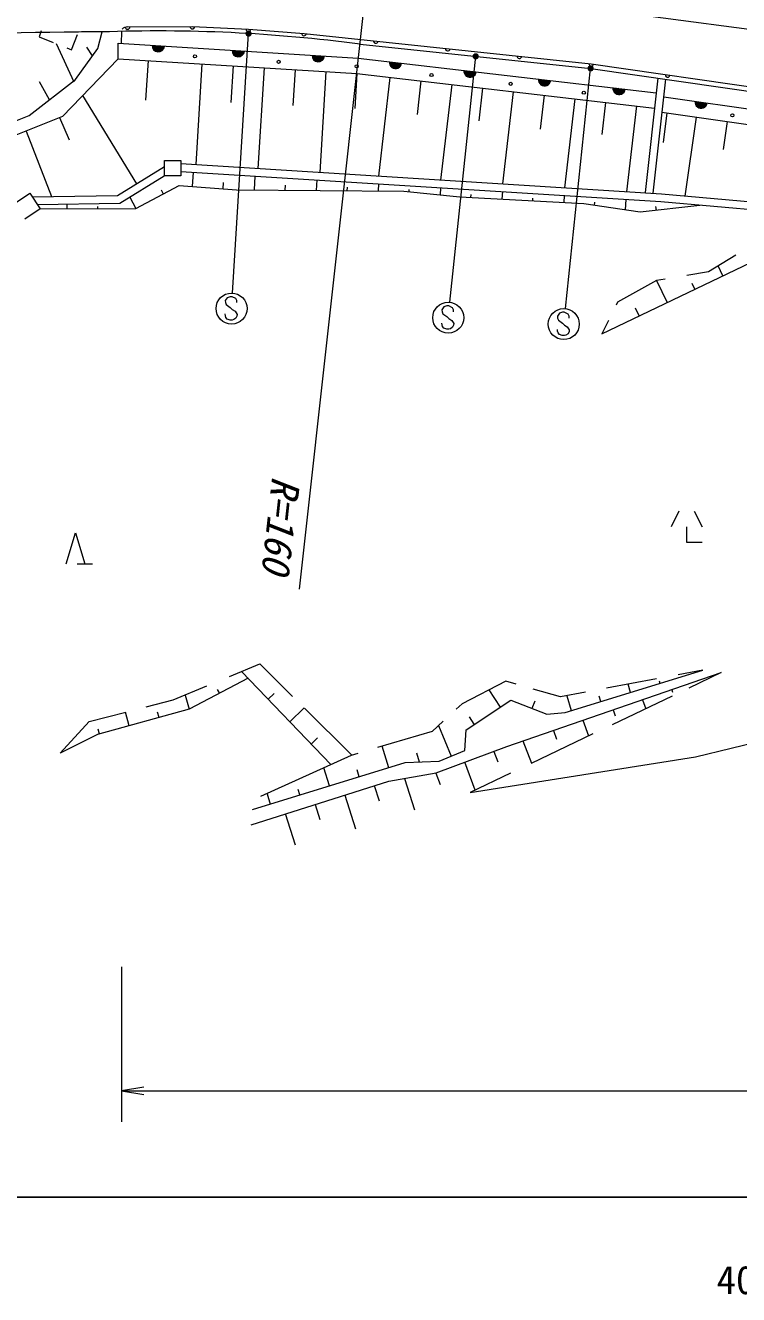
# Model space of a CAD drawing. Units: millimetres, scale not verified. Extents: x 40000 to 680000, y 20000 to 380000.
# Drawn here: x 420112 to 466147, y 198715 to 280587 of the extents above; entities that cross this region are included whole.
import ezdxf
from ezdxf.enums import TextEntityAlignment as Align

# ---------------------------------------------------------------- set-up
doc = ezdxf.new("R2010")
doc.units = ezdxf.units.MM
doc.header["$LTSCALE"] = 1000
doc.linetypes.add('CHAIN', pattern=[18.5, 12, -1.5, 3.5, -1.5])
for name, color, linetype, lineweight in [('M-BGD', 7, 'Continuous', 13), ('M-BMK', 2, 'CHAIN', 13), ('M-STR-STR1', 1, 'Continuous', 13), ('M-STR-STR3', 7, 'Continuous', 13), ('M-STR-STRC', 7, 'Continuous', 13), ('M-TTL-BAND', 7, 'Continuous', 25), ('M-TTL-FRAM', 7, 'Continuous', 13)]:
    doc.layers.add(name, color=color, linetype=linetype, lineweight=lineweight)
doc.styles.add('ＭＳ ゴシック', font='')
doc.styles.get('ＭＳ ゴシック').set_extended_font_data('MS Gothic')

# ---------------------------------------------------------------- blocks, each defined once
blk = doc.blocks.new('filled_dot')
at = {"color": 0, "linetype": 'Continuous', "lineweight": -2, "const_width": 1.25}
blk.add_lwpolyline([(-0.625, 0, 1), (0.625, 0, 1)], format="xyb", close=True, dxfattribs=at)
blk = doc.blocks.new('open_arrow')
at = {"color": 0, "linetype": 'Continuous', "lineweight": -2}
blk.add_lwpolyline([(7.5, 1.25), (0, 0), (7.5, -1.25)], dxfattribs=at)

msp = doc.modelspace()

# ---------------------------------------------------------------- linework, layer by layer
at = {"layer": 'M-BGD'}
for p, q in [((421141, 280237), (421000, 279854)), ((423091, 279018), (423479, 280008)), ((424784, 279098), (425069, 280164)), ((426306, 280201), (426302, 279423)), ((426710, 280486), (430889, 280505)), ((430889, 280505), (434510, 280338)), ((434510, 280338), (438097, 280071)), ((438097, 280071), (456636, 278110)), ((421000, 279854), (421915, 279488)), ((422107, 279411), (423247, 276946)), ((426104, 279435), (441596, 278479)), ((426104, 278433), (426104, 279435)), ((441717, 279374), (456599, 277812)), ((426104, 278433), (422498, 274716)), ((422785, 279140), (423091, 279018)), ((423355, 277098), (424784, 279098)), ((424447, 278626), (424070, 279172)), ((426104, 278433), (441508, 277482)), ((441596, 278479), (460835, 276246)), ((427897, 275763), (428054, 278313)), ((431126, 271606), (431527, 278098)), ((433523, 277975), (433377, 275603)), ((435519, 277852), (435118, 271355)), ((437515, 277729), (437373, 275420)), ((439512, 277606), (439110, 271104)), ((456599, 277812), (486128, 273526)), ((456636, 278110), (486166, 273823)), ((420355, 274764), (423355, 277098)), ((421679, 275794), (421033, 276949)), ((441508, 277482), (441369, 275228)), ((441508, 277482), (460725, 275252)), ((442915, 270864), (443654, 277233)), ((445641, 277003), (445390, 274839)), ((447628, 276772), (446913, 270613)), ((460938, 277182), (460123, 269811)), ((461433, 277110), (460620, 269756)), ((423802, 276061), (427293, 270375)), ((449614, 276542), (449369, 274429)), ((451601, 276311), (450911, 270361)), ((453588, 276080), (453335, 273900)), ((461309, 275984), (485513, 272542)), ((455574, 275850), (454908, 270109)), ((457561, 275619), (457322, 273559)), ((459548, 275389), (458906, 269858)), ((401016, 267194), (420355, 274764)), ((422498, 274716), (402780, 266762)), ((422324, 274646), (422939, 273203)), ((461199, 274989), (485424, 271545)), ((461510, 274945), (461287, 273025)), ((462698, 269581), (463422, 274673)), ((465402, 274392), (465145, 272583)), ((420153, 273770), (421805, 269550)), ((429096, 271873), (430144, 271873)), ((429096, 270873), (429096, 271873)), ((430144, 271873), (430144, 270873)), ((426056, 269615), (429096, 271482)), ((430144, 271668), (461171, 269715)), ((430144, 271167), (461134, 269217)), ((430936, 271117), (430878, 270198)), ((426200, 269117), (429060, 270873)), ((427242, 268775), (430030, 270262)), ((430144, 270873), (429096, 270873)), ((430030, 270262), (433749, 269983)), ((432873, 270049), (432898, 270447)), ((434928, 270866), (434872, 269973)), ((436875, 269956), (436895, 270275)), ((438920, 270615), (438878, 269939)), ((442913, 270363), (442884, 269904)), ((419404, 269097), (420402, 269763)), ((420402, 269763), (421069, 268763)), ((420557, 269531), (426056, 269615)), ((426847, 269514), (427241, 268774)), ((428877, 269972), (429012, 269719)), ((433749, 269983), (444532, 269890)), ((440881, 269922), (440895, 270150)), ((444532, 269890), (448158, 269518)), ((444884, 269854), (444893, 269997)), ((446905, 270112), (446876, 269650)), ((448158, 269518), (456153, 269100)), ((448869, 269481), (448881, 269674)), ((450897, 269861), (450866, 269377)), ((452864, 269272), (452875, 269449)), ((454889, 269610), (454861, 269168)), ((461171, 269715), (487176, 267429)), ((421069, 268763), (420071, 268097)), ((420887, 269036), (426200, 269117)), ((421069, 268763), (427242, 268775)), ((422794, 269065), (422795, 268766)), ((424795, 268770), (424794, 268900)), ((456153, 269100), (459790, 268554)), ((456854, 268995), (456865, 269174)), ((458839, 268697), (458881, 269358)), ((459790, 268554), (463635, 268997)), ((460842, 268675), (460809, 268901)), ((461134, 269217), (487137, 266931)), ((457315, 260687), (472925, 268180)), ((465965, 265767), (464194, 264684)), ((464194, 264684), (462805, 264453)), ((465134, 264440), (464830, 265073)), ((460847, 264127), (458337, 262732)), ((461411, 264220), (460847, 264127)), ((460847, 264127), (461528, 262709)), ((463331, 263575), (463154, 263942)), ((458337, 262732), (458238, 262533)), ((459725, 261844), (459485, 262344)), ((457749, 261556), (457315, 260687)), ((462285, 249244), (461785, 248244)), ((463285, 249244), (463785, 248244)), ((462785, 248244), (462785, 247244)), ((422748, 245849), (423348, 247849)), ((423348, 247849), (423948, 245849)), ((462785, 247244), (463785, 247244)), ((423448, 245849), (424448, 245849)), ((433285, 238586), (435236, 239399)), ((435236, 239399), (437355, 237297)), ((434493, 238469), (430681, 236470)), ((439828, 232901), (434084, 238895)), ((451119, 238278), (448293, 236828)), ((451790, 238088), (451119, 238278)), ((451193, 234077), (465026, 238836)), ((454949, 236270), (463836, 238985)), ((460855, 238430), (457612, 237826)), ((461086, 238145), (461046, 238275)), ((463836, 238985), (462254, 238690)), ((465026, 238836), (462940, 237841)), ((463353, 233407), (485812, 238836)), ((429659, 237075), (431827, 237978)), ((432498, 237754), (432634, 237495)), ((435789, 237117), (436180, 237492)), ((450028, 237719), (450761, 236598)), ((454651, 237274), (452884, 237777)), ((456265, 237575), (454651, 237274)), ((459173, 237561), (459012, 238087)), ((461828, 237736), (461887, 237578)), ((427900, 236624), (429659, 237075)), ((430420, 237392), (430675, 236469)), ((448293, 236828), (447920, 236484)), ((448553, 235155), (451454, 237051)), ((451454, 237051), (453759, 236159)), ((452988, 236988), (452809, 236526)), ((455055, 237350), (455347, 236392)), ((457260, 236976), (457154, 237323)), ((461861, 237326), (457987, 235478)), ((459936, 237085), (460151, 236510)), ((424220, 235680), (426588, 236287)), ((430681, 236470), (424778, 234843)), ((426818, 235406), (426576, 236284)), ((428747, 235937), (428650, 236288)), ((438098, 236560), (437172, 235673)), ((438117, 236541), (441174, 233508)), ((449087, 235504), (448771, 235988)), ((453759, 236159), (454949, 236270)), ((458044, 236434), (458185, 236057)), ((422361, 233635), (424220, 235680)), ((424890, 234874), (424806, 235179)), ((446359, 235043), (442837, 234000)), ((447068, 235698), (446359, 235043)), ((446776, 235428), (447599, 233452)), ((448483, 233821), (448553, 235155)), ((454193, 235109), (454400, 234555)), ((456084, 235760), (456462, 234751)), ((424778, 234843), (422361, 233635)), ((438556, 234229), (438973, 234629)), ((452229, 234433), (452769, 232989)), ((456735, 234881), (452757, 232983)), ((441136, 233497), (435288, 230836)), ((441576, 233627), (441136, 233497)), ((443563, 232705), (443139, 234090)), ((445543, 233070), (445367, 233645)), ((446619, 232366), (451193, 234077)), ((446810, 233124), (448483, 233821)), ((448813, 231102), (463353, 233407)), ((450345, 233759), (450598, 233083)), ((434771, 230009), (444625, 233031)), ((439739, 231533), (439382, 232698)), ((441651, 232119), (441516, 232560)), ((444625, 233031), (446810, 233124)), ((449145, 231260), (448472, 233059)), ((434683, 229019), (443570, 231845)), ((443570, 231845), (446619, 232366)), ((444575, 232017), (445221, 229986)), ((446599, 232358), (446873, 231624)), ((451428, 232349), (448813, 231102)), ((435710, 231028), (435915, 230360)), ((437827, 230946), (437722, 231287)), ((440720, 230939), (441411, 228768)), ((442626, 231545), (442939, 230560)), ((438814, 230333), (439123, 229363)), ((437553, 227700), (436908, 229727))]:
    msp.add_line(p, q, dxfattribs=at)
for centre in [(431059, 278589), (436455, 278234), (441496, 277950), (446324, 277382), (451436, 276814), (456158, 276246), (465743, 274791)]:
    msp.add_circle(centre, 100, dxfattribs=at)
for centre, radius, start, end in [((424141, 127902), 160000, 83.46535, 109.61894), ((424480, 120163), 160000, 89.80563, 90.33686), ((428669, 180229), 100000, 82.50259, 92.09139), ((426712, 279986), 500, 90.2516, 135.2516), ((426710, 280486), 150, 180.2516, 0.2516), ((430889, 280505), 150, 180.2516, 357.36151), ((434510, 280338), 150, 177.36151, 355.74397), ((438097, 280071), 150, 175.74397, 353.9615), ((428686, 279276), 400, 176.46771, 356.46771), ((428686, 279276), 400, 176.46771, 356.46771), ((428686, 279276), 350, 176.46771, 356.46771), ((428686, 279276), 300, 176.46771, 356.46771), ((428686, 279276), 250, 176.46771, 356.46771), ((428686, 279276), 200, 176.46771, 356.46771), ((428686, 279276), 150, 176.46771, 356.46771), ((428686, 279276), 100, 176.46771, 356.46771), ((428686, 279276), 50, 176.46771, 356.46771), ((442732, 279581), 150, 173.9615, 353.9615), ((433850, 278957), 400, 176.46771, 356.46771), ((433850, 278957), 400, 176.46771, 356.46771), ((433850, 278957), 350, 176.46771, 356.46771), ((433850, 278957), 300, 176.46771, 356.46771), ((433850, 278957), 250, 176.46771, 356.46771), ((433850, 278957), 200, 176.46771, 356.46771), ((433850, 278957), 150, 176.46771, 356.46771), ((433850, 278957), 100, 176.46771, 356.46771), ((433850, 278957), 50, 176.46771, 356.46771), ((439014, 278638), 400, 176.46771, 356.46771), ((439014, 278638), 400, 176.46771, 356.46771), ((439014, 278638), 350, 176.46771, 356.46771), ((439014, 278638), 300, 176.46771, 356.46771), ((439014, 278638), 250, 176.46771, 356.46771), ((439014, 278638), 200, 176.46771, 356.46771), ((439014, 278638), 150, 176.46771, 356.46771), ((439014, 278638), 100, 176.46771, 356.46771), ((439014, 278638), 50, 176.46771, 356.46771), ((447366, 279090), 150, 173.9615, 353.9615), ((452001, 278600), 150, 173.9615, 353.9615), ((444001, 278200), 400, 173.38047, 353.38047), ((444001, 278200), 400, 173.38047, 353.38047), ((444001, 278200), 350, 173.38047, 353.38047), ((444001, 278200), 300, 173.38047, 353.38047), ((444001, 278200), 250, 173.38047, 353.38047), ((444001, 278200), 200, 173.38047, 353.38047), ((444001, 278200), 150, 173.38047, 353.38047), ((444001, 278200), 100, 173.38047, 353.38047), ((444001, 278200), 50, 173.38047, 353.38047), ((448811, 277642), 400, 173.38047, 353.38047), ((448811, 277642), 400, 173.38047, 353.38047), ((448811, 277642), 350, 173.38047, 353.38047), ((448811, 277642), 300, 173.38047, 353.38047), ((448811, 277642), 250, 173.38047, 353.38047), ((448811, 277642), 200, 173.38047, 353.38047), ((448811, 277642), 150, 173.38047, 353.38047), ((448811, 277642), 100, 173.38047, 353.38047), ((448811, 277642), 50, 173.38047, 353.38047), ((456636, 278110), 150, 173.9615, 351.74056), ((453620, 277083), 400, 173.38047, 353.38047), ((453620, 277083), 400, 173.38047, 353.38047), ((453620, 277083), 350, 173.38047, 353.38047), ((453620, 277083), 300, 173.38047, 353.38047), ((453620, 277083), 250, 173.38047, 353.38047), ((453620, 277083), 200, 173.38047, 353.38047), ((453620, 277083), 150, 173.38047, 353.38047), ((453620, 277083), 100, 173.38047, 353.38047), ((453620, 277083), 50, 173.38047, 353.38047), ((461558, 277395), 150, 171.74056, 351.74056), ((458430, 276525), 400, 173.38047, 353.38047), ((458430, 276525), 400, 173.38047, 353.38047), ((458430, 276525), 350, 173.38047, 353.38047), ((458430, 276525), 300, 173.38047, 353.38047), ((458430, 276525), 250, 173.38047, 353.38047), ((458430, 276525), 200, 173.38047, 353.38047), ((458430, 276525), 150, 173.38047, 353.38047), ((458430, 276525), 100, 173.38047, 353.38047), ((458430, 276525), 50, 173.38047, 353.38047), ((463729, 275639), 400, 171.9081, 351.9081), ((463729, 275639), 400, 171.9081, 351.9081), ((463729, 275639), 350, 171.9081, 351.9081), ((463729, 275639), 300, 171.9081, 351.9081), ((463729, 275639), 250, 171.9081, 351.9081), ((463729, 275639), 200, 171.9081, 351.9081), ((463729, 275639), 150, 171.9081, 351.9081), ((463729, 275639), 100, 171.9081, 351.9081), ((463729, 275639), 50, 171.9081, 351.9081)]:
    msp.add_arc(centre, radius, start, end, dxfattribs=at)
at = {"layer": 'M-BMK'}
msp.add_line((442129, 283624), (469201, 280024), dxfattribs=at)
msp.add_arc((424508, 124597), 160000, 83.67722, 108.99534, dxfattribs=at)
at = {"layer": 'M-STR-STR1'}
msp.add_arc((424480, 120163), 160000, 90.33686, 100.92539, dxfattribs=at)
at = {"layer": 'M-STR-STR3'}
for p, q in [((426306, 219856), (426306, 209856)), ((426306, 211856), (563012, 211856))]:
    msp.add_line(p, q, dxfattribs=at)
at = {"layer": 'M-STR-STRC'}
for p, q in [((433484, 263320), (434518, 280058)), ((447512, 262726), (449177, 278591)), ((454966, 262314), (456593, 277813)), ((433139, 263019), (433016, 262834)), ((433016, 262834), (433018, 262703)), ((433332, 263084), (433139, 263019)), ((433453, 263082), (433332, 263084)), ((433703, 262963), (433453, 263082)), ((433766, 262832), (433703, 262963)), ((433766, 262703), (433766, 262832)), ((433018, 262703), (433081, 262573)), ((433081, 262573), (433337, 262392)), ((433337, 262392), (433466, 262260)), ((433466, 262260), (433645, 262144)), ((433645, 262144), (433771, 261944)), ((447124, 262429), (447000, 262244)), ((447000, 262244), (447003, 262113)), ((447003, 262113), (447066, 261984)), ((447316, 262494), (447124, 262429)), ((447437, 262492), (447316, 262494)), ((447687, 262373), (447437, 262492)), ((447750, 262242), (447687, 262373)), ((447750, 262113), (447750, 262242)), ((454578, 262016), (454454, 261832)), ((454770, 262082), (454578, 262016)), ((454891, 262079), (454770, 262082)), ((455141, 261961), (454891, 262079)), ((433018, 261855), (433016, 261976)), ((433058, 261752), (433018, 261855)), ((433142, 261641), (433058, 261752)), ((433329, 261581), (433142, 261641)), ((433463, 261581), (433329, 261581)), ((433563, 261610), (433463, 261581)), ((433705, 261702), (433563, 261610)), ((433766, 261833), (433705, 261702)), ((433771, 261944), (433766, 261833)), ((447003, 261265), (447000, 261386)), ((447042, 261162), (447003, 261265)), ((447066, 261984), (447321, 261802)), ((447321, 261802), (447450, 261670)), ((447450, 261670), (447629, 261554)), ((447629, 261554), (447756, 261354)), ((447750, 261244), (447690, 261112)), ((447756, 261354), (447750, 261244)), ((454454, 261832), (454457, 261700)), ((454457, 261700), (454520, 261571)), ((454520, 261571), (454775, 261389)), ((454775, 261389), (454904, 261258)), ((454904, 261258), (455083, 261142)), ((455204, 261829), (455141, 261961)), ((455204, 261700), (455204, 261829)), ((447126, 261051), (447042, 261162)), ((447313, 260991), (447126, 261051)), ((447448, 260991), (447313, 260991)), ((447548, 261020), (447448, 260991)), ((447690, 261112), (447548, 261020)), ((454457, 260852), (454454, 260973)), ((454496, 260749), (454457, 260852)), ((454580, 260639), (454496, 260749)), ((454767, 260578), (454580, 260639)), ((454902, 260578), (454767, 260578)), ((455002, 260607), (454902, 260578)), ((455144, 260699), (455002, 260607)), ((455083, 261142), (455210, 260942)), ((455204, 260831), (455144, 260699)), ((455210, 260942), (455204, 260831))]:
    msp.add_line(p, q, dxfattribs=at)
for centre in [(433423, 262322), (447407, 261732), (454861, 261319)]:
    msp.add_circle(centre, 1000, dxfattribs=at)
at = {"layer": 'M-TTL-BAND'}
msp.add_line((40000, 205000), (579000, 205000), dxfattribs=at)
at = {"layer": 'M-TTL-FRAM'}
msp.add_line((437797, 244211), (442179, 283617), dxfattribs=at)

# ---------------------------------------------------------------- block references
at = {"layer": 'M-STR-STR3', "xscale": 193, "yscale": 193}
msp.add_blockref('open_arrow', (426306, 211856), dxfattribs=at)
at = {"layer": 'M-STR-STRC', "xscale": 160, "yscale": 160}
for p, rotation in [((434518, 280058), 266.5), ((449177, 278591), 264), ((456593, 277813), 264)]:
    msp.add_blockref('filled_dot', p, dxfattribs=dict(at, rotation=rotation))

# ---------------------------------------------------------------- texts
at = {"layer": 'M-TTL-BAND', "style": 'ＭＳ ゴシック'}
msp.add_text('400.0', height=1833, dxfattribs=at).set_placement((467844, 198195), align=Align.BOTTOM_CENTER)
at = {"layer": 'M-TTL-FRAM', "style": 'ＭＳ ゴシック', "oblique": 15}
msp.add_text('R=160', height=1833, rotation=263.689, dxfattribs=at).set_placement((435499, 251605), align=Align.BOTTOM_LEFT)

doc.saveas('drawing.dxf')
